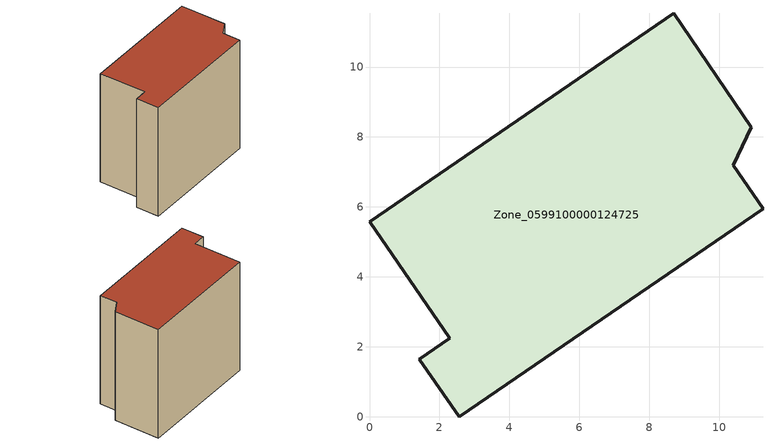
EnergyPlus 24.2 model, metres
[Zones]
Zone_0599100000124725
 floor ground (C_G): 1.43,1.64 2.3,2.24 0,5.58 8.7,11.54 10.92,8.28 10.4,7.19 11.25,5.95 2.56,0 z0
 wall outside (C_F): 2.3,2.24 1.43,1.64 2.56,0 11.25,5.95 10.4,7.19 10.92,8.28 8.7,11.54 0,5.58 2.3,2.24 z0:10
 roof outside (C_R): 8.7,11.54 0,5.58 2.3,2.24 1.43,1.64 2.56,0 11.25,5.95 10.4,7.19 10.92,8.28 z10
[BUILDING]
Pand.0599100000124725: North Axis=0; Terrain=City; Loads Convergence Tolerance Value=0.04; Temperature Convergence Tolerance Value=0.4; Solar Distribution=FullExterior; Maximum Number of Warmup Days=25; Minimum Number of Warmup Days=1
[Site:Location]
Rotterdam.The.Hague.AP_ZH_NLD Design_Conditions: Latitude=51.96; Longitude=4.45; Time Zone=1; Elevation=-4.5
[SITE:GROUNDTEMPERATURE:BUILDINGSURFACE]
18, 18, 18, 18, 18, 18, 18, 18, 18, 18, 18, 18
[MATERIAL] Thermal Absorptance=0.9; Solar Absorptance=0.7; Visible Absorptance=0.7
Name | Roughness | Thickness | Conductivity | Density | Specific Heat
G.TI.1946 | MediumSmooth | 0.15 | 1 | 540 | 1210
F.TI.1946 | Rough | 0.3 | 0.857143 | 1920 | 840
R.TI.1946 | MediumRough | 0.2 | 0.1 | 1500 | 1000
[CONSTRUCTION]
C_G: G.TI.1946
C_F: F.TI.1946
C_R: R.TI.1946
[ZONE]
Zone_0599100000124725: Type=1; Multiplier=1; Ceiling Height=Autocalculate; Volume=Autocalculate; Floor Area=autocalculate; Part of Total Floor Area=Yes
[ZONEINFILTRATION:DESIGNFLOWRATE]
Infil_Zone_0599100000124725: Zone or ZoneList or Space or SpaceList=Zone_0599100000124725; Schedule=AlwaysOn; Design Flow Rate Calculation Method=Flow/Area; Flow Rate per Floor Area=0.003; Constant Term Coefficient=1; Temperature Term Coefficient=0; Velocity Term Coefficient=0; Velocity Squared Term Coefficient=0
[HVACTEMPLATE:ZONE:IDEALLOADSAIRSYSTEM]
Zone_0599100000124725: Maximum Heating Supply Air Temperature=50; Minimum Cooling Supply Air Temperature=13; Maximum Heating Supply Air Humidity Ratio=0.0156; Minimum Cooling Supply Air Humidity Ratio=0.0077; Heating Limit=NoLimit; Cooling Limit=NoLimit; Dehumidification Control Type=ConstantSensibleHeatRatio; Cooling Sensible Heat Ratio=0.7; Dehumidification Setpoint=60; Humidification Control Type=None; Humidification Setpoint=30; Outdoor Air Method=None; Outdoor Air Flow Rate per Person=0.00944; Outdoor Air Flow Rate per Zone Floor Area=0; Outdoor Air Flow Rate per Zone=0; Demand Controlled Ventilation Type=None; Outdoor Air Economizer Type=NoEconomizer; Heat Recovery Type=None; Sensible Heat Recovery Effectiveness=0.7; Latent Heat Recovery Effectiveness=0.65
[ZONECONTROL:THERMOSTAT]
ThermostatControl_Zone_0599100000124725: Zone or ZoneList=Zone_0599100000124725; Control Type Schedule=DualSetpointControlType; Control 1=Thermostat_Zone_0599100000124725; Temperature Difference Between Cutout And Setpoint=0
[THERMOSTATSETPOINT:DUALSETPOINT]
Thermostat_Zone_0599100000124725: Heating Setpoint Temperature Schedule=HeatingSetpoint_Zone_0599100000124725; Cooling Setpoint Temperature Schedule=CoolingSetpoint_Zone_0599100000124725
[SCHEDULE:COMPACT]
HeatingSetpoint_Zone_0599100000124725: Through: 12/31, For: AllDays, Until: 24:00, 21
CoolingSetpoint_Zone_0599100000124725: Through: 12/31, For: AllDays, Until: 24:00, 24
DualSetpointControlType: Through: 12/31, For: AllDays, Until: 24:00, 4
AlwaysOn: Through: 12/31, For: AllDays, Until: 24:00, 1
